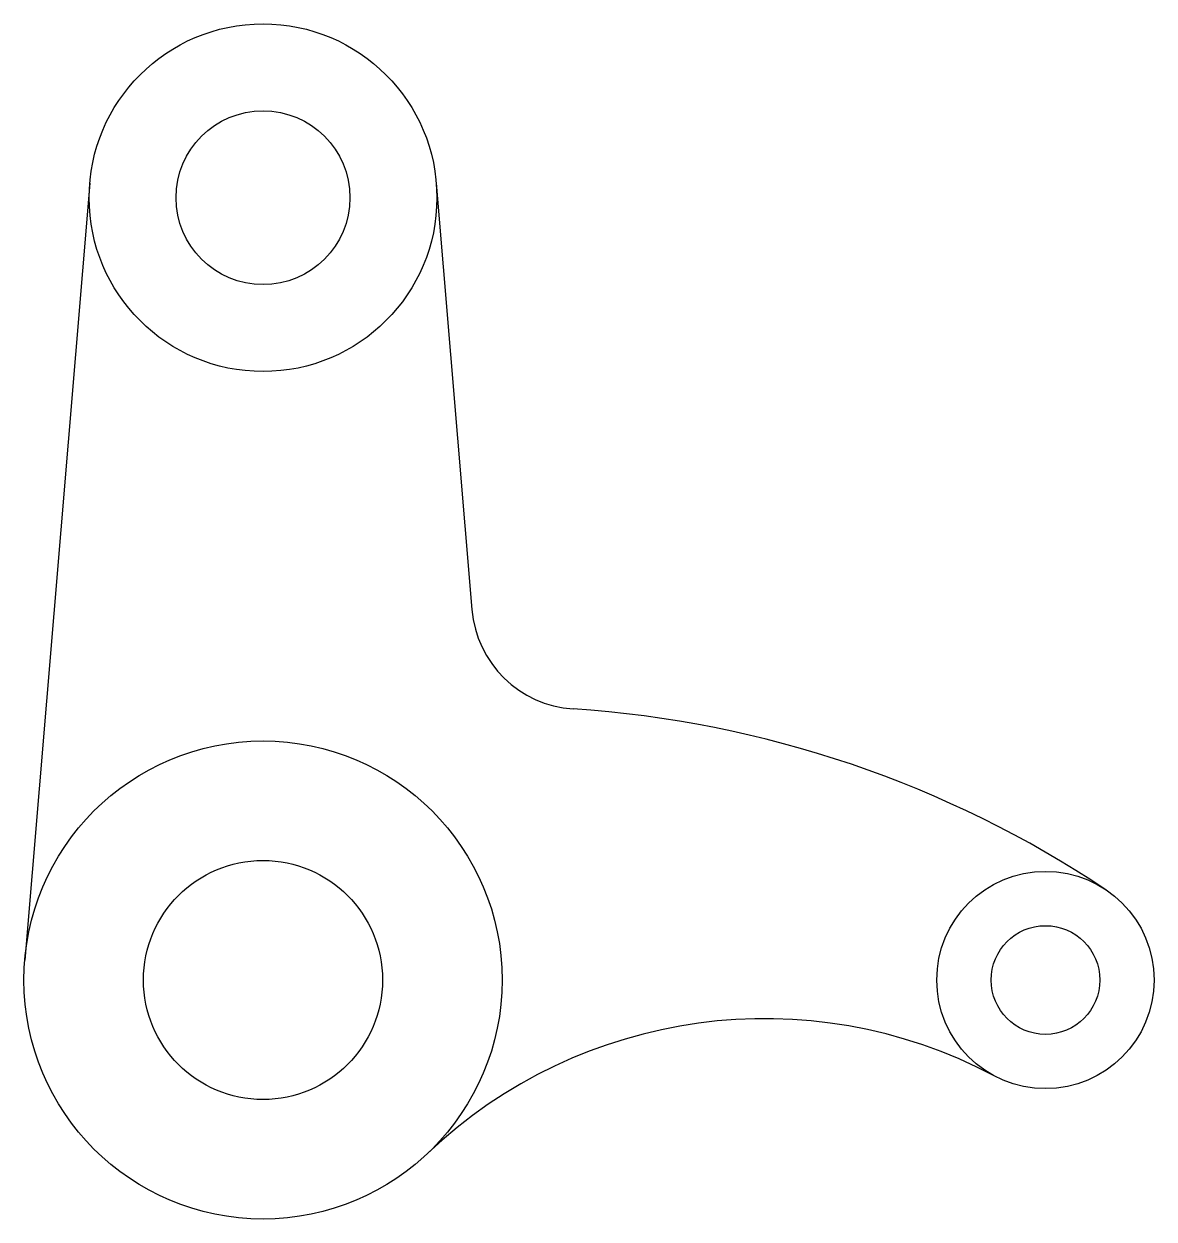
# Model space of a CAD drawing. Header units: inches. Extents: x 71 to 175, y -84 to 26.
import ezdxf

# ---------------------------------------------------------------- set-up
doc = ezdxf.new("R2010")
doc.units = ezdxf.units.IN
doc.header["$MEASUREMENT"] = 0

msp = doc.modelspace()

# ---------------------------------------------------------------- linework, layer by layer
for p, q in [((77.09, 10.99), (71.11, -60.51)), ((108.98, 10.99), (112.26, -28.25))]:
    msp.add_line(p, q)
for centre, radius in [((93.04, 9.66), 16), ((93.04, 9.66), 8), ((93.04, -62.34), 22), ((93.04, -62.34), 11), ((165.04, -62.34), 10), ((165.04, -62.34), 5)]:
    msp.add_circle(centre, radius)
for centre, radius, start, end in [((122.23, -27.41), 10, 184.7802, 266.252), ((115.04, -137.18), 100, 56.251, 86.252), ((139.2, -110.9), 45, 61.9854, 133.5553)]:
    msp.add_arc(centre, radius, start, end)

doc.saveas('drawing.dxf')
